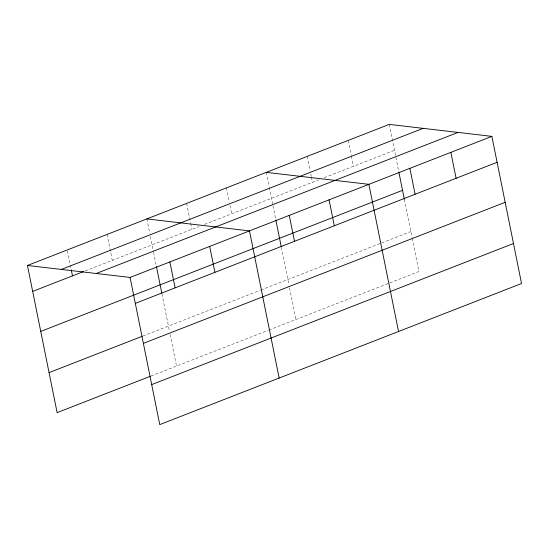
<?xml version="1.0" encoding="UTF-8"?>
<svg xmlns="http://www.w3.org/2000/svg" width="549" height="549" viewBox="0 0 549 549"><rect width="100%" height="100%" fill="white"/><g stroke="black" fill="none" stroke-linecap="round" stroke-linejoin="round"><path stroke-width="0.41" stroke-dasharray="2.75 2.06" d="M85.212 270.918L199.026 226.531M204.599 224.363L318.77 179.839M324.287 177.691L394.47 150.323M142.973 336.002L259.979 290.38M260.775 290.064L380.882 243.234M381.672 242.926L410.844 231.548M151.044 376.01L268.042 330.381M268.838 330.073L388.946 283.236M389.735 282.927L418.914 271.556L412.189 238.218M389.241 124.397L398.67 171.158M404.366 199.397L412.024 237.381M348.238 140.386L351.271 155.442M351.442 156.28L353.467 166.313M307.234 156.376L310.103 170.595M310.775 173.937L311.283 176.449M311.448 177.286L312.463 182.302M266.231 172.365L269.099 186.585M269.264 187.415L272.805 204.955M272.97 205.793L275.831 219.957M281.356 247.366L288.843 284.512M289.515 287.848L295.904 319.518M226.435 187.882L229.304 202.101M229.976 205.443L231.664 213.808M186.639 203.404L190.517 222.633M190.681 223.47L191.862 229.324M146.844 218.921L149.705 233.14M150.385 236.482L153.411 251.511M153.583 252.348L156.266 265.682M161.962 293.921L169.456 331.068M170.128 334.403L176.51 366.073M107.041 234.437L112.27 260.363M67.417 250.797L70.114 264.172M70.279 265.009L71.295 270.026"/><path stroke-width="0.82" d="M27.45 265.476L389.241 124.397L491.877 136.372L521.55 283.524L159.759 424.603L130.086 277.444L27.45 265.476L57.123 412.628L150.248 376.319M61.323 269.429L423.114 128.349M32.679 291.402L83.62 271.535M96.219 273.498L458.01 132.419M130.086 277.444L491.877 136.372M40.743 331.404L402.534 190.331M135.315 303.371L497.106 162.291M49.053 372.627L142.177 336.311M143.378 343.372L505.169 202.3M151.696 384.595L513.487 243.516M266.231 172.365L368.873 184.334L398.54 331.486M146.844 218.921L249.479 230.889L279.153 378.048M450.873 152.354L456.102 178.281M409.87 168.344L415.099 194.271M398.835 171.995L404.366 199.397M329.071 199.857L334.3 225.776M289.275 215.373L294.504 241.292M275.831 219.957L281.191 246.535M209.684 246.412L214.906 272.331M169.888 261.928L175.11 287.848M156.438 266.512L161.797 293.097M71.295 270.026L72.475 275.879"/></g></svg>
